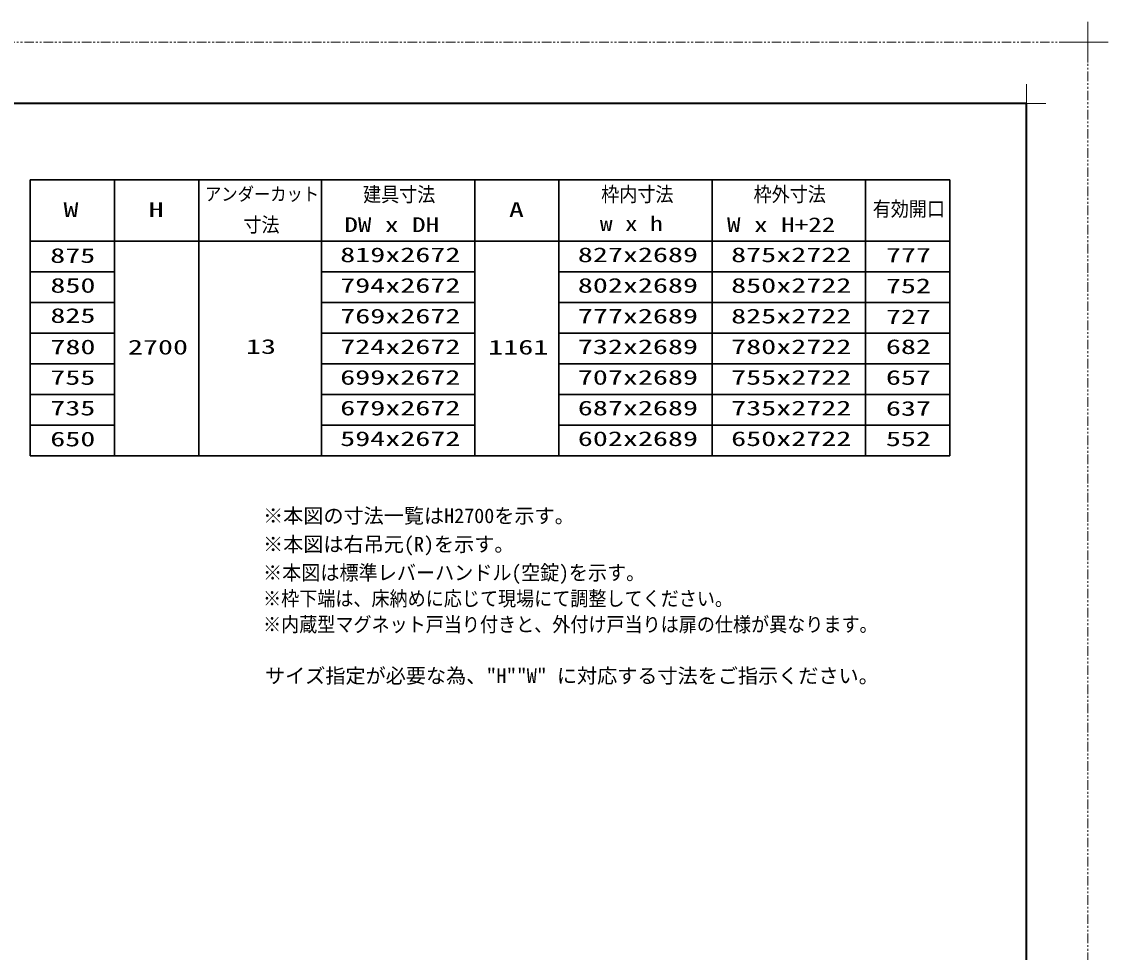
# Model space of a CAD drawing. Units: millimetres, scale not verified. Extents: x -1306 to 1306, y -607 to 607.
# Drawn here: x -308 to 400, y 0 to 607 of the extents above; entities that cross this region are included whole.
import ezdxf
from ezdxf.enums import TextEntityAlignment as Align

# ---------------------------------------------------------------- set-up
doc = ezdxf.new("R2010")
doc.units = ezdxf.units.MM
doc.header["$LTSCALE"] = 5
doc.linetypes.add('USER1', pattern=[2.5, 1.25, -0.25, 0.25, -0.25, 0.25, -0.25])
for name, color, linetype, lineweight in [('0-1_線(黄)', 2, 'Continuous', 15), ('0-3_陰線', 4, 'USER1', 9), ('0-D_線(白)', 7, 'Continuous', 30), ('1-4_DEFPOINTS', 7, 'Continuous', 5), ('1-6_図面枠', 7, 'Continuous', 35), ('1-7_一般', 7, 'Continuous', 5)]:
    doc.layers.add(name, color=color, linetype=linetype, lineweight=lineweight)
doc.styles.add('ＭＳ ゴシック', font='')
doc.styles.get('ＭＳ ゴシック').set_extended_font_data('MS Gothic')

# ---------------------------------------------------------------- blocks, each defined once
blk = doc.blocks.new('グループ-13-1')
at = {"layer": '1-7_一般'}
for p, q in [((62041.6, -14029.5), (62041.6, -13365.5)), ((61709.6, -13697.5), (62373.6, -13697.5))]:
    blk.add_line(p, q, dxfattribs=at)

msp = doc.modelspace()

# ---------------------------------------------------------------- linework, layer by layer
at = {"layer": '0-3_陰線'}
for p, q in [((387.036, 594), (-1292.964, 594)), ((387.036, -594), (387.036, 594))]:
    msp.add_line(p, q, dxfattribs=at)
at = {"layer": '0-D_線(白)'}
for p, q in [((-302.964, 504), (-302.964, 324)), ((-302.964, 504), (297.036, 504)), ((-247.964, 504), (-247.964, 324)), ((-192.964, 504), (-192.964, 324)), ((-112.964, 504), (-112.964, 324)), ((-12.964, 504), (-12.964, 324)), ((42.036, 504), (42.036, 324)), ((142.036, 504), (142.036, 324)), ((242.036, 504), (242.036, 324)), ((297.036, 504), (297.036, 324)), ((-302.964, 464), (297.036, 464)), ((-302.964, 444), (-247.964, 444)), ((-112.964, 444), (-12.964, 444)), ((42.036, 444), (297.036, 444)), ((-302.964, 424), (-247.964, 424)), ((-112.964, 424), (-12.964, 424)), ((42.036, 424), (297.036, 424)), ((-302.964, 404), (-247.964, 404)), ((-112.964, 404), (-12.964, 404)), ((42.036, 404), (297.036, 404)), ((-302.964, 384), (-247.964, 384)), ((-112.964, 384), (-12.964, 384)), ((42.036, 384), (297.036, 384)), ((-302.964, 364), (-247.964, 364)), ((-112.964, 364), (-12.964, 364)), ((42.036, 364), (297.036, 364)), ((-302.964, 344), (-247.964, 344)), ((-112.964, 344), (-12.964, 344)), ((42.036, 344), (297.036, 344)), ((-302.964, 324), (297.036, 324))]:
    msp.add_line(p, q, dxfattribs=at)
at = {"layer": '1-4_DEFPOINTS'}
for p, q in [((347.036, 541.55), (347.036, 566.45)), ((334.586, 554), (359.486, 554))]:
    msp.add_line(p, q, dxfattribs=at)
at = {"layer": '1-6_図面枠'}
msp.add_lwpolyline([(-1252.964, -554), (347.036, -554), (347.036, 554), (-1252.964, 554)], close=True, dxfattribs=at)

# ---------------------------------------------------------------- block references
at = {"layer": '0-3_陰線', "xscale": 0.04, "yscale": 0.04}
msp.add_blockref('グループ-13-1', (-2094.629, 1141.9), dxfattribs=at)

# ---------------------------------------------------------------- texts
at = {"layer": '0-1_線(黄)', "style": 'ＭＳ ゴシック'}
for s, height, width, p in [('アンダーカット', 8.659, 0.9, (-188.853, 487.895)), ('建具寸法', 9.604, 0.9, (-85.772, 486.927)), ('枠内寸法', 9.604, 0.9, (69.562, 487.002)), ('枠外寸法', 9.604, 0.9, (168.954, 487.002)), ('W', 9.604, 1.5, (-281.183, 476.91)), ('H', 9.604, 1.5, (-225.645, 476.91)), ('A', 9.604, 1.5, (9.355, 476.91)), ('有効開口', 9.604, 0.9, (246.675, 477.449)), ('寸法', 9.604, 0.9, (-163.813, 467.122)), ('DW x DH', 9.621, 1.35, (-97.982, 467.122)), ('w x h', 9.621, 1.25, (68.747, 467.877)), ('W x H+22', 9.621, 1.35, (151.616, 467.122)), ('875', 9.604, 1.5, (-289.86, 447.013)), ('819x2672', 9.604, 1.5, (-100.685, 447.491)), ('827x2689', 9.604, 1.5, (54.315, 447.491)), ('875x2722', 9.604, 1.5, (154.315, 447.491)), ('777', 9.604, 1.5, (255.257, 447.277)), ('850', 9.604, 1.5, (-289.718, 427.52)), ('794x2672', 9.604, 1.5, (-100.685, 427.491)), ('802x2689', 9.604, 1.5, (54.315, 427.491)), ('850x2722', 9.604, 1.5, (154.315, 427.491)), ('752', 9.604, 1.5, (255.257, 427.251)), ('825', 9.604, 1.5, (-289.718, 407.854)), ('769x2672', 9.604, 1.5, (-100.685, 407.491)), ('777x2689', 9.604, 1.5, (54.315, 407.491)), ('825x2722', 9.604, 1.5, (154.315, 407.491)), ('727', 9.604, 1.5, (255.257, 407.032)), ('780', 9.604, 1.5, (-289.718, 387.38)), ('2700', 9.604, 1.5, (-239.141, 387.218)), ('13', 9.604, 1.5, (-162.184, 387.624)), ('724x2672', 9.604, 1.5, (-100.685, 387.491)), ('1161', 9.604, 1.5, (-4.141, 387.218)), ('732x2689', 9.604, 1.5, (54.315, 387.491)), ('780x2722', 9.604, 1.5, (154.315, 387.491)), ('682', 9.604, 1.5, (255.257, 387.553)), ('755', 9.604, 1.5, (-289.812, 367.443)), ('699x2672', 9.604, 1.5, (-100.685, 367.491)), ('707x2689', 9.604, 1.5, (54.315, 367.491)), ('755x2722', 9.604, 1.5, (154.315, 367.491)), ('657', 9.604, 1.5, (255.257, 367.428)), ('735', 9.604, 1.5, (-289.812, 347.477)), ('679x2672', 9.604, 1.5, (-100.685, 347.491)), ('687x2689', 9.604, 1.5, (54.315, 347.491)), ('735x2722', 9.604, 1.5, (154.315, 347.491)), ('637', 9.604, 1.5, (255.257, 347.233)), ('650', 9.604, 1.5, (-289.812, 327.272)), ('594x2672', 9.604, 1.5, (-100.685, 327.491)), ('602x2689', 9.604, 1.5, (54.315, 327.491)), ('650x2722', 9.604, 1.5, (154.315, 327.491)), ('552', 9.604, 1.5, (255.257, 327.417)), ('※本図は標準レバーハンドル(空錠)を示す。', 9.621, 0.95, (-151.004, 240.026)), ('※枠下端は、床納めに応じて現場にて調整してください。', 9.604, 0.9, (-151.004, 223.178)), ('※内蔵型マグネット戸当り付きと、外付け戸当りは扉の仕様が異なります。', 9.604, 0.9, (-151.004, 206.309))]:
    msp.add_text(s, height=height, dxfattribs=dict(at, width=width)).set_placement(p, align=Align.BOTTOM_LEFT)
for s, p in [('※本図の寸法一覧はH2700を示す。', (-151.004, 277.169)), ('※本図は右吊元(R)を示す。', (-151.004, 258.598)), ('サイズ指定が必要な為、"H"', (-149.734, 172.738)), ('"W" に対応する寸法をご指示ください。', (14.458, 172.738))]:
    msp.add_text(s, height=9.621, dxfattribs=at).set_placement(p, align=Align.BOTTOM_LEFT)

doc.saveas('drawing.dxf')
